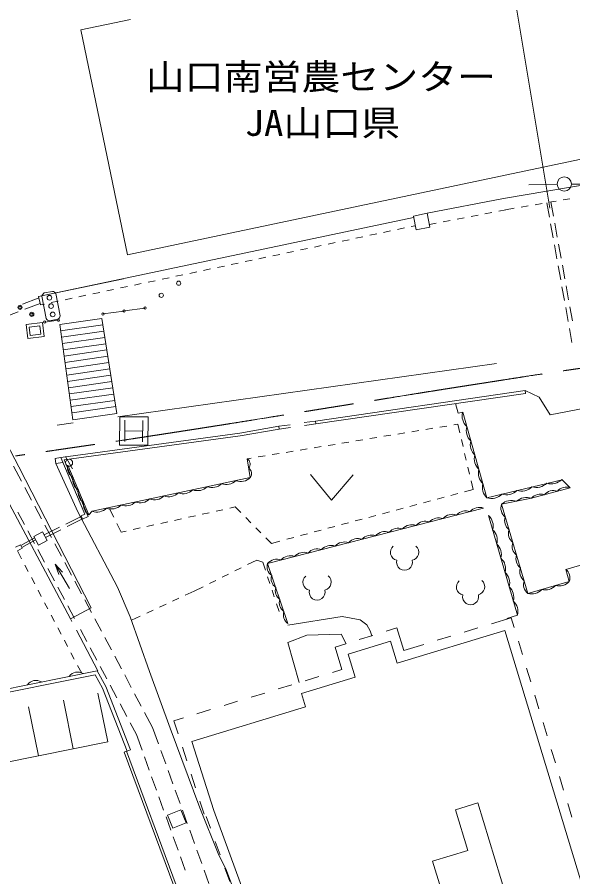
# Model space of a CAD drawing. Units: millimetres, scale not verified. Extents: x 40000 to 680000, y 20000 to 380000.
# Drawn here: x 287614 to 326876, y 264520 to 325251 of the extents above; entities that cross this region are included whole.
import ezdxf
from ezdxf.enums import TextEntityAlignment as Align

# ---------------------------------------------------------------- set-up
doc = ezdxf.new("R2010")
doc.units = ezdxf.units.MM
doc.header["$LTSCALE"] = 1000
doc.linetypes.add('CHAIN', pattern=[18.5, 12, -1.5, 3.5, -1.5])
for name, color, linetype, lineweight in [('M-BGD', 7, 'Continuous', 13), ('M-BMK', 2, 'CHAIN', 13), ('M-STR-HTXT', 7, 'Continuous', 13), ('M-STR-STRC', 7, 'Continuous', 13), ('M-STR-STRD', 7, 'Continuous', 13)]:
    doc.layers.add(name, color=color, linetype=linetype, lineweight=lineweight)
doc.styles.add('ＭＳ ゴシック', font='')
doc.styles.get('ＭＳ ゴシック').set_extended_font_data('MS Gothic')

msp = doc.modelspace()

# ---------------------------------------------------------------- linework, layer by layer
at = {"layer": 'M-BGD'}
for p, q in [((292112, 324347), (295631, 325088)), ((295401, 308468), (292112, 324347)), ((295401, 308468), (329227, 315589)), ((321987, 312436), (329617, 313736)), ((325773, 313455), (323774, 313409)), ((326773, 313461), (328773, 313443)), ((316590, 311395), (321987, 312436)), ((325197, 312172), (325690, 312256)), ((325515, 311185), (325333, 312195)), ((326183, 312340), (326676, 312424)), ((321649, 311556), (322139, 311651)), ((322122, 311647), (322733, 311751)), ((323226, 311835), (323718, 311920)), ((324211, 312004), (324704, 312088)), ((325220, 311133), (325038, 312144)), ((289132, 305510), (315619, 311107)), ((316590, 311395), (315609, 311201)), ((315609, 311201), (315803, 310220)), ((316590, 311395), (316784, 310414)), ((318704, 310988), (319195, 311083)), ((319686, 311177), (320177, 311272)), ((320668, 311367), (321158, 311461)), ((314485, 310255), (314975, 310358)), ((315464, 310461), (315743, 310520)), ((315803, 310220), (316784, 310414)), ((316741, 310609), (317231, 310704)), ((317722, 310798), (318213, 310893)), ((325486, 309657), (325309, 310641)), ((325781, 309709), (325604, 310693)), ((311550, 309634), (312039, 309738)), ((312529, 309841), (313018, 309944)), ((313507, 310048), (313996, 310151)), ((309593, 309221), (310083, 309324)), ((310572, 309428), (311061, 309531)), ((325752, 308180), (325575, 309164)), ((326047, 308233), (325870, 309217)), ((306658, 308601), (307147, 308704)), ((307637, 308807), (308126, 308911)), ((308615, 309014), (309104, 309117)), ((303723, 307980), (304212, 308084)), ((304701, 308187), (305191, 308290)), ((305680, 308394), (306169, 308497)), ((300788, 307360), (301277, 307463)), ((301766, 307567), (302255, 307670)), ((302745, 307773), (303234, 307877)), ((326018, 306704), (325841, 307688)), ((326313, 306757), (326136, 307741)), ((289132, 305510), (295116, 306775)), ((297853, 306740), (298342, 306843)), ((298831, 306946), (299320, 307050)), ((299809, 307153), (300299, 307257)), ((294917, 306119), (295407, 306223)), ((295896, 306326), (296385, 306430)), ((296874, 306533), (297363, 306636)), ((326284, 305228), (326107, 306212)), ((326579, 305280), (326402, 306265)), ((289257, 304923), (289132, 305510)), ((291982, 305499), (292471, 305603)), ((292961, 305706), (293450, 305809)), ((293939, 305913), (294428, 306016)), ((287992, 304976), (289094, 305395)), ((288161, 304612), (289236, 305021)), ((289257, 304923), (289536, 304982)), ((290025, 305086), (290515, 305189)), ((291004, 305292), (291493, 305396)), ((286759, 304079), (287694, 304434)), ((295139, 304489), (293700, 304287)), ((296625, 304699), (295186, 304496)), ((326550, 303752), (326373, 304736)), ((326846, 303804), (326668, 304788)), ((289579, 303713), (290518, 303838)), ((289579, 303713), (290518, 303838)), ((293604, 303962), (290621, 303534)), ((293604, 303962), (294660, 297241)), ((289220, 303450), (288465, 303357)), ((288465, 303357), (288539, 302762)), ((289293, 302855), (289220, 303450)), ((290621, 303534), (291558, 296811)), ((293674, 303517), (290683, 303088)), ((293743, 303073), (290745, 302643)), ((326816, 302275), (326639, 303260)), ((288539, 302762), (289293, 302855)), ((293813, 302628), (290807, 302197)), ((293883, 302184), (290869, 301751)), ((293953, 301739), (290932, 301306)), ((294023, 301294), (290994, 300860)), ((294093, 300850), (291056, 300414)), ((294163, 300405), (291118, 299969)), ((294232, 299961), (291180, 299523)), ((294302, 299516), (291242, 299077)), ((294372, 299072), (291304, 298631)), ((323499, 298868), (308691, 296722)), ((324493, 298410), (323499, 298868)), ((323528, 298670), (323499, 298868)), ((324493, 298410), (323499, 298868)), ((294442, 298627), (291366, 298186)), ((308724, 296525), (323528, 298670)), ((324493, 298410), (325274, 297151)), ((324493, 298410), (325274, 297151)), ((294512, 298182), (291429, 297740)), ((294582, 297738), (291491, 297294)), ((318779, 297287), (318597, 297955)), ((327731, 297621), (325274, 297151)), ((327731, 297621), (325274, 297151)), ((287724, 293493), (285890, 296981)), ((291558, 296811), (294660, 297241)), ((319096, 297337), (318779, 297287)), ((320811, 291299), (319096, 297337)), ((306898, 296463), (306095, 296347)), ((308691, 296722), (307888, 296606)), ((307918, 296409), (308724, 296525)), ((308691, 296722), (308724, 296525)), ((318750, 296497), (318460, 296449)), ((318750, 296497), (318891, 295895)), ((303347, 295864), (290687, 294140)), ((306095, 296347), (303347, 295864)), ((303374, 295666), (306123, 296149)), ((306123, 296149), (306095, 296347)), ((306123, 296149), (306095, 296347)), ((306123, 296149), (306929, 296266)), ((315007, 295883), (314513, 295802)), ((315993, 296045), (315500, 295964)), ((316980, 296206), (316487, 296126)), ((317967, 296368), (317474, 296287)), ((290932, 293972), (303374, 295666)), ((311059, 295235), (310566, 295154)), ((312046, 295397), (311553, 295316)), ((313033, 295559), (312540, 295478)), ((314020, 295721), (313526, 295640)), ((319005, 295408), (319119, 294921)), ((307112, 294588), (306619, 294507)), ((308099, 294750), (307605, 294669)), ((309086, 294912), (308592, 294831)), ((310072, 295073), (309579, 294992)), ((290294, 294081), (290418, 294099)), ((290341, 293709), (290294, 294081)), ((290418, 294099), (290687, 294140)), ((290687, 294140), (292395, 290129)), ((292639, 289964), (290932, 293972)), ((291526, 293336), (291038, 294208)), ((304152, 294102), (303862, 294055)), ((303862, 294055), (304085, 292723)), ((305138, 294264), (304645, 294183)), ((306125, 294426), (305632, 294345)), ((319233, 294434), (319346, 293947)), ((287923, 292462), (287359, 293521)), ((292834, 283522), (287724, 293493)), ((290341, 293709), (290839, 293784)), ((291910, 290312), (290341, 293709)), ((292685, 290099), (291192, 293600)), ((319460, 293460), (319574, 292974)), ((291382, 282734), (286018, 292806)), ((309835, 291126), (308352, 292940)), ((311352, 292912), (309835, 291126)), ((304085, 292723), (292910, 290349)), ((319688, 292487), (319829, 291885)), ((326129, 292555), (320811, 291299)), ((326105, 292585), (326700, 292008)), ((288628, 291138), (288158, 292021)), ((318744, 291595), (318261, 291465)), ((319829, 291885), (319227, 291724)), ((323952, 291261), (326700, 292008)), ((316812, 291078), (316328, 290949)), ((317778, 291336), (317295, 291207)), ((323952, 291261), (321836, 290839)), ((289333, 289814), (288863, 290697)), ((294697, 284980), (291910, 290312)), ((292910, 290349), (292685, 290099)), ((294434, 289921), (294138, 290525)), ((302157, 290457), (301669, 290349)), ((303016, 290647), (302645, 290565)), ((303416, 290246), (303016, 290647)), ((305308, 286663), (320566, 290566)), ((313913, 290304), (313430, 290175)), ((314879, 290562), (314396, 290433)), ((315845, 290820), (315362, 290691)), ((321836, 290839), (323703, 284541)), ((288138, 289400), (287668, 290282)), ((292143, 289983), (291056, 289440)), ((292221, 289799), (291143, 289260)), ((292395, 290129), (292130, 290014)), ((292228, 289784), (292130, 290013)), ((292228, 289784), (292641, 289964)), ((299228, 289811), (298739, 289703)), ((300204, 290026), (299716, 289919)), ((301181, 290242), (300692, 290134)), ((304123, 289539), (303769, 289893)), ((311981, 289787), (311498, 289658)), ((312947, 290045), (312464, 289916)), ((322961, 283000), (320919, 290042)), ((290609, 289217), (289522, 288673)), ((290038, 288490), (289568, 289373)), ((294950, 288867), (294654, 289472)), ((296298, 289165), (295810, 289057)), ((297275, 289380), (296786, 289272)), ((298251, 289596), (297763, 289488)), ((304829, 288831), (304476, 289185)), ((310049, 289271), (309566, 289142)), ((311015, 289529), (310532, 289400)), ((288843, 288076), (288373, 288958)), ((289399, 288901), (288783, 288568)), ((288783, 288568), (289116, 287953)), ((289732, 288286), (289399, 288901)), ((290696, 289036), (289617, 288497)), ((295321, 288949), (294950, 288867)), ((305582, 288077), (305183, 288478)), ((307151, 288496), (306667, 288367)), ((308117, 288755), (307634, 288626)), ((309083, 289013), (308600, 288884)), ((287849, 287978), (287494, 287803)), ((287977, 287741), (287849, 287978)), ((287878, 287921), (288839, 288463)), ((287952, 287791), (288912, 288332)), ((289116, 287953), (289732, 288286)), ((290743, 287166), (290273, 288049)), ((306184, 288238), (305582, 288077)), ((287630, 287545), (287977, 287741)), ((287925, 286984), (287630, 287545)), ((289548, 286752), (289078, 287634)), ((291448, 285842), (290978, 286725)), ((303899, 286574), (304542, 286894)), ((304542, 286894), (304969, 286740)), ((304969, 286740), (305151, 286189)), ((306750, 282421), (305308, 286663)), ((326378, 286233), (328649, 286899)), ((288390, 286099), (288157, 286541)), ((290253, 285428), (289783, 286310)), ((290290, 286598), (290805, 286032)), ((290290, 286598), (290548, 285877)), ((290290, 286598), (291321, 284883)), ((303003, 286129), (303451, 286352)), ((326625, 285390), (326378, 286233)), ((288855, 285213), (288622, 285656)), ((301212, 285240), (301660, 285462)), ((302108, 285685), (302556, 285907)), ((305308, 285714), (305465, 285239)), ((290958, 284104), (290488, 284986)), ((292153, 284518), (291683, 285401)), ((295603, 282897), (294697, 284980)), ((300121, 284697), (300764, 285017)), ((323703, 284541), (326625, 285390)), ((289319, 284328), (289087, 284771)), ((300121, 284697), (299493, 284408)), ((305622, 284765), (305779, 284290)), ((289784, 283442), (289552, 283885)), ((291665, 282777), (291193, 283662)), ((292858, 283194), (292388, 284077)), ((298131, 283781), (297677, 283572)), ((299039, 284199), (298585, 283990)), ((305936, 283815), (306118, 283264)), ((292834, 283522), (291382, 282734)), ((297223, 283363), (296769, 283153)), ((290249, 282557), (290017, 283000)), ((291382, 282734), (291477, 282553)), ((293563, 281871), (293093, 282753)), ((296955, 279026), (295603, 282897)), ((296314, 282944), (295687, 282655)), ((306738, 282297), (310571, 282900)), ((310571, 282900), (311844, 282679)), ((311844, 282679), (312312, 282319)), ((322528, 282823), (321123, 282396)), ((322211, 282772), (322961, 283000)), ((322528, 282823), (322739, 282129)), ((290714, 281672), (290482, 282114)), ((291794, 281953), (293319, 279066)), ((292534, 281144), (292087, 281983)), ((312312, 282319), (312555, 281887)), ((312555, 281887), (312666, 281551)), ((314451, 282106), (313696, 281871)), ((314935, 280514), (314451, 282106)), ((322061, 281921), (314466, 279612)), ((320166, 282105), (319210, 281814)), ((322061, 281921), (327583, 263753)), ((291179, 280786), (290946, 281229)), ((294269, 280547), (293798, 281429)), ((308091, 281582), (306732, 281063)), ((310514, 281670), (308091, 281582)), ((310514, 281670), (310853, 280986)), ((312741, 281574), (311787, 281277)), ((318253, 281523), (317296, 281232)), ((293239, 279820), (292769, 280702)), ((306732, 281063), (307539, 278240)), ((310832, 280980), (310077, 280745)), ((310560, 279158), (310077, 280745)), ((310991, 280258), (313992, 281171)), ((314466, 279612), (313992, 281171)), ((316339, 280941), (314935, 280514)), ((323029, 281172), (323320, 280216)), ((291644, 279901), (291411, 280344)), ((294974, 279223), (294504, 280105)), ((311489, 278619), (310991, 280258)), ((292171, 278897), (291876, 279458)), ((293945, 278496), (293474, 279378)), ((293260, 279074), (267434, 273896)), ((293260, 279074), (293878, 277958)), ((295679, 277899), (295209, 278781)), ((298424, 275022), (296955, 279026)), ((309887, 278954), (310560, 279158)), ((323611, 279259), (323902, 278302)), ((307697, 277467), (311489, 278619)), ((307973, 278372), (308930, 278663)), ((293878, 277958), (295621, 273497)), ((294650, 277172), (294180, 278054)), ((306060, 277790), (307017, 278081)), ((291581, 273555), (290876, 276995)), ((293314, 277504), (294021, 274045)), ((296384, 276575), (295914, 277457)), ((304146, 277209), (305103, 277500)), ((307983, 276529), (307697, 277467)), ((324193, 277345), (324483, 276389)), ((289128, 273060), (288409, 276523)), ((295355, 275848), (294885, 276730)), ((307983, 276529), (299951, 274087)), ((300319, 276045), (301276, 276336)), ((302233, 276627), (303190, 276918)), ((297182, 275075), (296619, 276133)), ((298690, 275550), (299362, 275755)), ((296037, 274567), (295590, 275406)), ((298690, 275550), (298989, 274623)), ((324774, 275432), (325065, 274475)), ((296037, 274567), (296437, 273456)), ((297182, 275075), (297598, 273922)), ((300527, 269395), (298424, 275022)), ((294021, 274045), (291581, 273555)), ((301520, 269205), (299952, 274085)), ((291581, 273555), (289128, 273060)), ((295181, 273330), (295340, 273389)), ((295181, 273330), (298683, 263881)), ((298843, 263940), (295340, 273389)), ((295388, 273406), (295621, 273497)), ((297768, 273451), (298107, 272510)), ((299297, 273671), (299604, 272719)), ((325356, 273518), (325647, 272561)), ((289128, 273060), (286679, 272572)), ((296607, 272985), (296946, 272044)), ((297115, 271574), (297454, 270633)), ((298276, 272040), (298615, 271099)), ((299911, 271768), (300218, 270816)), ((325938, 271605), (326228, 270648)), ((298785, 270629), (299124, 269688)), ((297624, 270163), (297963, 269222)), ((300526, 269865), (300825, 268937)), ((320175, 269734), (318587, 269252)), ((322421, 262342), (320175, 269734)), ((326519, 269691), (326810, 268734)), ((299175, 269251), (298246, 268881)), ((299545, 268322), (299175, 269251)), ((299293, 269218), (299632, 268277)), ((301874, 266047), (300527, 269395)), ((305028, 259543), (301520, 269205)), ((319459, 266381), (318587, 269252)), ((298133, 268752), (298472, 267811)), ((298246, 268881), (298615, 267952)), ((300977, 268776), (301272, 267958)), ((298615, 267952), (299545, 268322)), ((298641, 267341), (298980, 266400)), ((299802, 267807), (300141, 266866)), ((301612, 267017), (301951, 266077)), ((300311, 266396), (300650, 265455)), ((302367, 265092), (301874, 266047)), ((319459, 266381), (316972, 265625)), ((299150, 265929), (299489, 264989)), ((317553, 263712), (316972, 265625)), ((300819, 264984), (301158, 264044)), ((302290, 265136), (302630, 264195)), ((303034, 263279), (302367, 265092))]:
    msp.add_line(p, q, dxfattribs=at)
msp.add_lwpolyline([(289394, 303673), (288240, 303531), (288366, 302539), (289516, 302681)], close=True, dxfattribs=at)
msp.add_lwpolyline([(295388, 273406), (293651, 277851), (293130, 278793), (267728, 273700)], dxfattribs=at)
for centre, radius in [((326273, 313466), 500), ((299022, 306459), 150), ((297795, 305601), 150), ((287814, 304751), 150), ((287814, 304751), 75), ((288643, 304256), 150), ((288643, 304256), 75), ((293677, 304281), 75), ((295163, 304493), 81), ((296649, 304702), 81), ((289564, 303711), 81), ((289564, 303711), 81), ((290533, 303840), 75), ((290533, 303840), 75), ((291283, 293773), 250)]:
    msp.add_circle(centre, radius, dxfattribs=at)
for centre, radius, start, end in [((320044, 297063), 987, 163.85216, 227.85577), ((320330, 296056), 987, 163.85216, 227.85577), ((320616, 295050), 987, 163.85289, 227.85558), ((303617, 293671), 455, 321.58837, 57.40055), ((320901, 294043), 987, 163.85192, 227.856), ((292004, 293428), 829, 168.08497, 238.0889), ((303728, 293005), 455, 321.58826, 57.39986), ((321187, 293037), 987, 163.85192, 227.856), ((292377, 292553), 829, 168.08497, 238.0889), ((301374, 292989), 974, 249.76626, 314.21763), ((302390, 293205), 974, 249.76622, 314.21714), ((303406, 293420), 974, 249.76588, 314.21784), ((321473, 292031), 987, 163.85265, 227.85581), ((324301, 293088), 1065, 252.87276, 314.4398), ((325360, 293345), 1065, 252.872, 314.43991), ((292750, 291678), 829, 168.08497, 238.0889), ((298326, 292342), 974, 249.76653, 314.21684), ((299342, 292557), 974, 249.76595, 314.21793), ((300358, 292773), 974, 249.76615, 314.21705), ((321124, 292316), 1065, 252.87269, 314.43973), ((322183, 292574), 1065, 252.87207, 314.43998), ((323242, 292831), 1065, 252.872, 314.43991), ((324587, 290734), 826, 70.13729, 140.30417), ((325503, 290983), 826, 70.13795, 140.30307), ((326419, 291232), 826, 70.13757, 140.3033), ((293123, 290803), 829, 168.08497, 238.0889), ((295279, 291694), 974, 249.76626, 314.21763), ((296295, 291910), 974, 249.76622, 314.21714), ((297311, 292126), 974, 249.76588, 314.21784), ((322540, 290067), 1045, 70.1915, 132.33858), ((323598, 290277), 1045, 70.1917, 132.33771), ((293247, 291263), 974, 249.76595, 314.21793), ((294263, 291478), 974, 249.76615, 314.21705), ((319317, 289491), 882, 70.44992, 138.25025), ((320271, 289735), 882, 70.45029, 138.25004), ((322601, 290577), 809, 161.0616, 231.97074), ((317410, 289003), 882, 70.44945, 138.25017), ((318364, 289247), 882, 70.44917, 138.25101), ((320258, 289305), 989, 344.20605, 48.1372), ((322868, 289677), 809, 161.06092, 231.97096), ((314549, 288271), 882, 70.4502, 138.24998), ((315503, 288515), 882, 70.44992, 138.25025), ((316457, 288759), 882, 70.45029, 138.25004), ((312642, 287783), 882, 70.44992, 138.25025), ((313596, 288027), 882, 70.45029, 138.25004), ((320550, 288299), 989, 344.20605, 48.1372), ((323134, 288777), 809, 161.062, 231.96988), ((309781, 287051), 882, 70.44926, 138.25106), ((310735, 287295), 882, 70.4502, 138.24998), ((311688, 287539), 882, 70.4502, 138.24998), ((314564, 287450), 576, 130.19001, 257.06051), ((315414, 287444), 576, 282.11752, 48.98803), ((320842, 287293), 989, 344.20573, 48.13739), ((323401, 287877), 809, 161.062, 231.96988), ((307874, 286563), 882, 70.4502, 138.24998), ((308828, 286807), 882, 70.44917, 138.25045), ((306015, 286430), 744, 161.74116, 235.78617), ((305967, 286076), 882, 70.44992, 138.25025), ((306920, 286319), 882, 70.45029, 138.25004), ((314984, 286751), 566, 165.90347, 13.27456), ((321134, 286287), 989, 344.20605, 48.1372), ((323668, 286978), 809, 161.06136, 231.97099), ((323935, 286078), 809, 161.06092, 231.97096), ((325957, 285652), 718, 338.60813, 54.0508), ((306303, 285582), 744, 161.74116, 235.78617), ((308378, 285331), 576, 131.13414, 258.0023), ((309228, 285339), 576, 283.06009, 49.93137), ((320075, 285007), 576, 283.06048, 49.93098), ((321425, 285281), 989, 344.20605, 48.1372), ((324202, 285178), 809, 161.062, 231.96988), ((306591, 284733), 744, 161.74116, 235.78617), ((319225, 284999), 576, 131.13453, 258.00191), ((321717, 284275), 989, 344.20605, 48.1372), ((324946, 285717), 932, 253.25391, 319.16506), ((325920, 286000), 932, 253.25365, 319.16587), ((308810, 284638), 566, 166.84643, 14.21752), ((319656, 284306), 566, 166.84643, 14.21752), ((323972, 285434), 932, 253.25365, 319.16587), ((306880, 283885), 744, 161.74116, 235.78617), ((322009, 283269), 989, 344.20506, 48.13818), ((307168, 283036), 744, 161.74003, 235.7873), ((291888, 278259), 729, 57.87075, 144.80305), ((288937, 277667), 729, 57.86976, 144.80349)]:
    msp.add_arc(centre, radius, start, end, dxfattribs=at)
at = {"layer": 'M-BMK'}
msp.add_open_spline([(361456, 304280), (358049, 304102), (357146, 304047), (354389, 303825), (351102, 303561), (349266, 303348), (345991, 302971), (342981, 302624), (341300, 302389), (338300, 301970), (336208, 301678), (335045, 301457), (332953, 301164), (331096, 300904), (330049, 300813), (328192, 300554), (324849, 300086), (322983, 299777), (319647, 299260), (315886, 298678), (313785, 298322), (310027, 297722), (305907, 297063), (303603, 296676), (299480, 296037), (294807, 295313), (293327, 295101), (287506, 294255)], degree=3, knots=[0, 0, 0, 0, 1, 1, 1, 2, 2, 2, 3, 3, 3, 4, 4, 4, 5, 5, 5, 6, 6, 6, 7, 7, 7, 8, 8, 8, 9, 9, 9, 9], dxfattribs=at)
at = {"layer": 'M-STR-HTXT'}
msp.add_line((325263, 311757), (320643, 339367), dxfattribs=at)
at = {"layer": 'M-STR-STRC'}
for p, q in [((289669, 303963), (289367, 305534)), ((290115, 305882), (289526, 305768)), ((290349, 305723), (290651, 304152)), ((289904, 303804), (290493, 303918)), ((294840, 295026), (294859, 297026)), ((294859, 297026), (296859, 297007)), ((296859, 297007), (296840, 295007)), ((295217, 295272), (295231, 296772)), ((296467, 295261), (296481, 296761)), ((296474, 296011), (295224, 296022)), ((296840, 295007), (294840, 295026))]:
    msp.add_line(p, q, dxfattribs=at)
for centre in [(289896, 305432), (290009, 304843), (290123, 304254)]:
    msp.add_circle(centre, 167, dxfattribs=at)
for centre, radius, start, end in [((289684, 305490), 320, 119.68867, 172.09551), ((290072, 305567), 318, 29.46232, 82.32186), ((289936, 304105), 302, 208.0177, 263.76649), ((290344, 304189), 310, 298.71153, 353.07266)]:
    msp.add_arc(centre, radius, start, end, dxfattribs=at)
at = {"layer": 'M-STR-STRD'}
for p, q in [((321493, 300791), (294718, 297024)), ((291569, 296591), (290432, 296430))]:
    msp.add_line(p, q, dxfattribs=at)

# ---------------------------------------------------------------- texts
at = {"layer": 'M-BGD', "style": 'ＭＳ ゴシック', "width": 1.1}
for s, p in [('山口南営農センター', (309076, 319570)), ('JA山口県', (309180, 316314))]:
    msp.add_text(s, height=1833, dxfattribs=at).set_placement(p, align=Align.BOTTOM_CENTER)

doc.saveas('drawing.dxf')
